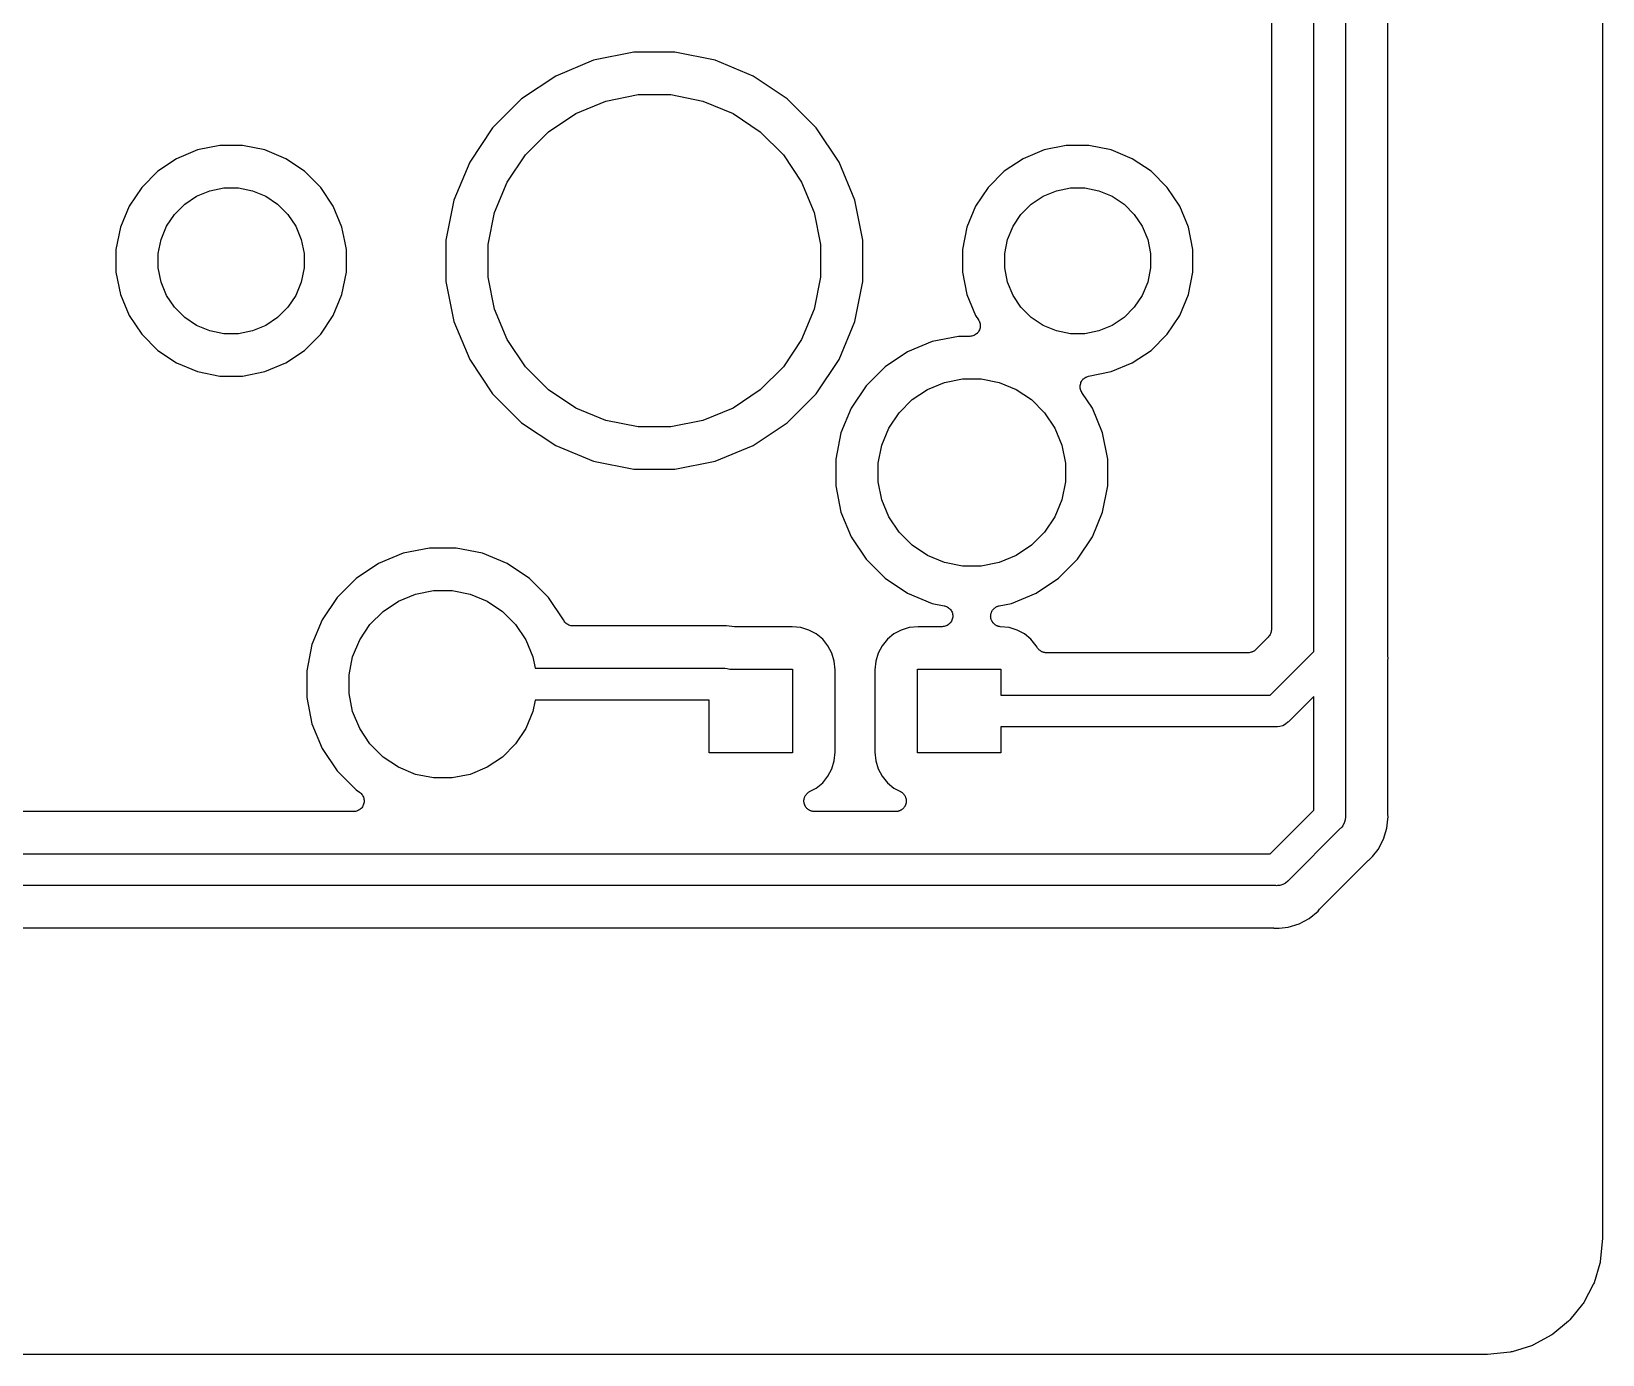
# Model space of a CAD drawing. Extents: x 1.17 to 5.78, y -4.25 to -1.3.
# Drawn here: x 5.037 to 5.779, y -4.254 to -3.629 of the extents above; entities that cross this region are included whole.
import ezdxf

# ---------------------------------------------------------------- set-up
doc = ezdxf.new("R2010")
doc.units = 0
doc.header["$MEASUREMENT"] = 0
doc.layers.add('BLACK', color=7, linetype='CONTINUOUS')

msp = doc.modelspace()

# ---------------------------------------------------------------- linework, layer by layer
at = {"layer": 'BLACK', "linetype": 'CONTINUOUS'}
for p, q in [((5.77902, -1.35086), (5.77902, -4.19873)), ((5.6425, -3.67537), (5.6425, -2.7541)), ((5.6575, -2.7541), (5.6575, -3.92463)), ((5.6775, -3.9234), (5.6775, -2.76943)), ((5.6225, -3.27846), (5.6225, -3.6766)), ((5.30221, -3.64261), (5.28429, -3.65004)), ((5.32124, -3.63883), (5.30221, -3.64261)), ((5.34064, -3.63883), (5.32124, -3.63883)), ((5.35967, -3.64261), (5.34064, -3.63883)), ((5.3776, -3.65004), (5.35967, -3.64261)), ((5.28429, -3.65004), (5.26815, -3.66082)), ((5.39373, -3.66082), (5.3776, -3.65004)), ((5.30805, -3.66184), (5.32321, -3.65883)), ((5.32321, -3.65883), (5.33867, -3.65883)), ((5.33867, -3.65883), (5.35384, -3.66184)), ((5.26815, -3.66082), (5.25443, -3.67454)), ((5.2809, -3.67635), (5.29376, -3.66776)), ((5.29376, -3.66776), (5.30805, -3.66184)), ((5.35384, -3.66184), (5.36813, -3.66776)), ((5.36813, -3.66776), (5.38098, -3.67635)), ((5.40745, -3.67454), (5.39373, -3.66082)), ((5.25443, -3.67454), (5.24365, -3.69067)), ((5.41823, -3.69067), (5.40745, -3.67454)), ((5.26997, -3.68729), (5.2809, -3.67635)), ((5.38098, -3.67635), (5.39192, -3.68729)), ((5.6225, -3.6766), (5.6225, -3.6766)), ((5.6225, -3.6766), (5.6225, -3.91154)), ((5.6425, -3.92189), (5.6425, -3.67537)), ((5.6425, -3.67537), (5.6425, -3.67537)), ((5.10515, -3.68908), (5.09623, -3.69503)), ((5.11506, -3.68497), (5.10515, -3.68908)), ((5.12558, -3.68288), (5.11506, -3.68497)), ((5.13631, -3.68288), (5.12558, -3.68288)), ((5.14682, -3.68497), (5.13631, -3.68288)), ((5.15673, -3.68908), (5.14682, -3.68497)), ((5.16565, -3.69503), (5.15673, -3.68908)), ((5.26138, -3.70014), (5.26997, -3.68729)), ((5.39192, -3.68729), (5.40051, -3.70014)), ((5.50515, -3.68908), (5.49623, -3.69503)), ((5.51506, -3.68497), (5.50515, -3.68908)), ((5.52558, -3.68288), (5.51506, -3.68497)), ((5.53631, -3.68288), (5.52558, -3.68288)), ((5.54682, -3.68497), (5.53631, -3.68288)), ((5.55673, -3.68908), (5.54682, -3.68497)), ((5.56565, -3.69503), (5.55673, -3.68908)), ((5.09623, -3.69503), (5.08865, -3.70262)), ((5.17324, -3.70262), (5.16565, -3.69503)), ((5.24365, -3.69067), (5.23623, -3.7086)), ((5.42566, -3.7086), (5.41823, -3.69067)), ((5.49623, -3.69503), (5.48865, -3.70262)), ((5.57324, -3.70262), (5.56565, -3.69503)), ((5.08865, -3.70262), (5.08269, -3.71154)), ((5.11463, -3.7068), (5.12089, -3.7042)), ((5.12089, -3.7042), (5.12755, -3.70288)), ((5.12755, -3.70288), (5.13434, -3.70288)), ((5.13434, -3.70288), (5.14099, -3.7042)), ((5.14099, -3.7042), (5.14726, -3.7068)), ((5.17919, -3.71154), (5.17324, -3.70262)), ((5.25546, -3.71443), (5.26138, -3.70014)), ((5.40051, -3.70014), (5.40643, -3.71443)), ((5.48865, -3.70262), (5.48269, -3.71154)), ((5.51463, -3.7068), (5.52089, -3.7042)), ((5.52089, -3.7042), (5.52755, -3.70288)), ((5.52755, -3.70288), (5.53434, -3.70288)), ((5.53434, -3.70288), (5.54099, -3.7042)), ((5.54099, -3.7042), (5.54726, -3.7068)), ((5.57919, -3.71154), (5.57324, -3.70262)), ((5.08269, -3.71154), (5.07859, -3.72145)), ((5.10418, -3.71537), (5.10898, -3.71057)), ((5.10898, -3.71057), (5.11463, -3.7068)), ((5.14726, -3.7068), (5.1529, -3.71057)), ((5.1529, -3.71057), (5.1577, -3.71537)), ((5.1833, -3.72145), (5.17919, -3.71154)), ((5.23623, -3.7086), (5.23244, -3.72763)), ((5.42944, -3.72763), (5.42566, -3.7086)), ((5.48269, -3.71154), (5.47859, -3.72145)), ((5.50418, -3.71537), (5.50898, -3.71057)), ((5.50898, -3.71057), (5.51463, -3.7068)), ((5.54726, -3.7068), (5.5529, -3.71057)), ((5.5529, -3.71057), (5.5577, -3.71537)), ((5.5833, -3.72145), (5.57919, -3.71154)), ((5.10041, -3.72101), (5.10418, -3.71537)), ((5.1577, -3.71537), (5.16147, -3.72101)), ((5.25244, -3.7296), (5.25546, -3.71443)), ((5.40643, -3.71443), (5.40944, -3.7296)), ((5.50041, -3.72101), (5.50418, -3.71537)), ((5.5577, -3.71537), (5.56147, -3.72101)), ((5.07859, -3.72145), (5.07649, -3.73196)), ((5.09782, -3.72728), (5.10041, -3.72101)), ((5.16147, -3.72101), (5.16407, -3.72728)), ((5.18462, -3.72811), (5.1833, -3.72145)), ((5.47859, -3.72145), (5.47649, -3.73196)), ((5.49782, -3.72728), (5.50041, -3.72101)), ((5.56147, -3.72101), (5.56407, -3.72728)), ((5.58539, -3.73196), (5.5833, -3.72145)), ((5.07649, -3.73196), (5.07649, -3.74269)), ((5.09649, -3.73393), (5.09782, -3.72728)), ((5.09649, -3.74072), (5.09649, -3.73393)), ((5.16407, -3.72728), (5.16539, -3.73393)), ((5.16539, -3.73393), (5.16539, -3.74072)), ((5.18539, -3.73196), (5.18462, -3.72811)), ((5.18539, -3.74269), (5.18539, -3.73196)), ((5.23244, -3.72763), (5.23244, -3.74703)), ((5.25244, -3.74506), (5.25244, -3.7296)), ((5.40944, -3.7296), (5.40944, -3.74506)), ((5.42944, -3.74703), (5.42944, -3.72763)), ((5.47649, -3.73196), (5.47649, -3.74269)), ((5.49649, -3.73393), (5.49782, -3.72728)), ((5.49649, -3.74072), (5.49649, -3.73393)), ((5.56407, -3.72728), (5.56539, -3.73393)), ((5.56539, -3.73393), (5.56539, -3.74072)), ((5.58539, -3.74269), (5.58539, -3.73196)), ((5.09782, -3.74738), (5.09649, -3.74072)), ((5.16539, -3.74072), (5.16407, -3.74738)), ((5.49782, -3.74738), (5.49649, -3.74072)), ((5.56539, -3.74072), (5.56407, -3.74738)), ((5.07649, -3.74269), (5.07859, -3.75321)), ((5.10041, -3.75364), (5.09782, -3.74738)), ((5.16407, -3.74738), (5.16147, -3.75364)), ((5.1833, -3.75321), (5.18539, -3.74269)), ((5.23244, -3.74703), (5.23623, -3.76606)), ((5.25546, -3.76022), (5.25244, -3.74506)), ((5.40944, -3.74506), (5.40643, -3.76022)), ((5.42566, -3.76606), (5.42944, -3.74703)), ((5.47649, -3.74269), (5.47859, -3.75321)), ((5.50041, -3.75364), (5.49782, -3.74738)), ((5.56407, -3.74738), (5.56147, -3.75364)), ((5.5833, -3.75321), (5.58539, -3.74269)), ((5.07859, -3.75321), (5.08269, -3.76312)), ((5.10418, -3.75929), (5.10041, -3.75364)), ((5.16147, -3.75364), (5.1577, -3.75929)), ((5.17919, -3.76312), (5.1833, -3.75321)), ((5.47859, -3.75321), (5.48269, -3.76312)), ((5.50418, -3.75929), (5.50041, -3.75364)), ((5.56147, -3.75364), (5.5577, -3.75929)), ((5.57919, -3.76312), (5.5833, -3.75321)), ((5.08269, -3.76312), (5.08865, -3.77204)), ((5.10898, -3.76409), (5.10418, -3.75929)), ((5.11463, -3.76786), (5.10898, -3.76409)), ((5.1529, -3.76409), (5.14726, -3.76786)), ((5.1577, -3.75929), (5.1529, -3.76409)), ((5.17324, -3.77204), (5.17919, -3.76312)), ((5.26138, -3.77451), (5.25546, -3.76022)), ((5.40643, -3.76022), (5.40051, -3.77451)), ((5.48269, -3.76312), (5.48412, -3.76526)), ((5.50898, -3.76409), (5.50418, -3.75929)), ((5.51463, -3.76786), (5.50898, -3.76409)), ((5.5529, -3.76409), (5.54726, -3.76786)), ((5.5577, -3.75929), (5.5529, -3.76409)), ((5.57324, -3.77204), (5.57919, -3.76312)), ((5.12089, -3.77045), (5.11463, -3.76786)), ((5.12755, -3.77178), (5.12089, -3.77045)), ((5.14099, -3.77045), (5.13434, -3.77178)), ((5.14726, -3.76786), (5.14099, -3.77045)), ((5.23623, -3.76606), (5.24365, -3.78398)), ((5.41823, -3.78398), (5.42566, -3.76606)), ((5.48347, -3.7716), (5.48311, -3.77189)), ((5.48348, -3.77159), (5.48347, -3.7716)), ((5.48349, -3.77158), (5.48348, -3.77159)), ((5.4838, -3.77121), (5.48349, -3.77158)), ((5.4841, -3.77085), (5.4838, -3.77121)), ((5.48411, -3.77083), (5.4841, -3.77084)), ((5.4841, -3.77084), (5.4841, -3.77085)), ((5.48434, -3.77041), (5.48411, -3.77083)), ((5.48412, -3.76526), (5.48415, -3.7653)), ((5.48415, -3.7653), (5.48415, -3.7653)), ((5.48415, -3.7653), (5.48415, -3.7653)), ((5.48415, -3.7653), (5.48416, -3.76532)), ((5.48416, -3.76532), (5.48438, -3.76574)), ((5.48456, -3.76999), (5.48434, -3.77041)), ((5.48438, -3.76574), (5.4846, -3.76616)), ((5.48457, -3.76998), (5.48456, -3.76999)), ((5.48471, -3.76952), (5.48457, -3.76997)), ((5.48457, -3.76997), (5.48457, -3.76998)), ((5.4846, -3.76616), (5.4846, -3.76617)), ((5.4846, -3.76617), (5.48461, -3.76618)), ((5.48461, -3.76618), (5.48474, -3.76664)), ((5.48486, -3.76906), (5.48471, -3.76952)), ((5.48474, -3.76664), (5.48487, -3.7671)), ((5.48491, -3.76856), (5.48486, -3.76904)), ((5.48486, -3.76904), (5.48486, -3.76905)), ((5.48486, -3.76905), (5.48486, -3.76906)), ((5.48487, -3.7671), (5.48488, -3.76711)), ((5.48488, -3.76711), (5.48488, -3.76712)), ((5.48488, -3.76712), (5.48492, -3.76759)), ((5.48496, -3.76809), (5.48491, -3.76856)), ((5.48492, -3.76759), (5.48496, -3.76807)), ((5.48496, -3.76807), (5.48496, -3.76808)), ((5.48496, -3.76808), (5.48496, -3.76809)), ((5.52089, -3.77045), (5.51463, -3.76786)), ((5.52755, -3.77178), (5.52089, -3.77045)), ((5.54099, -3.77045), (5.53434, -3.77178)), ((5.54726, -3.76786), (5.54099, -3.77045)), ((5.08865, -3.77204), (5.09623, -3.77962)), ((5.13434, -3.77178), (5.12755, -3.77178)), ((5.16565, -3.77962), (5.17324, -3.77204)), ((5.26997, -3.78737), (5.26138, -3.77451)), ((5.40051, -3.77451), (5.39192, -3.78737)), ((5.46219, -3.77551), (5.45049, -3.78035)), ((5.47461, -3.77304), (5.46219, -3.77551)), ((5.47996, -3.77304), (5.47461, -3.77304)), ((5.48044, -3.77299), (5.47996, -3.77304)), ((5.48091, -3.77294), (5.48044, -3.77299)), ((5.48092, -3.77294), (5.48091, -3.77294)), ((5.48093, -3.77294), (5.48092, -3.77294)), ((5.48139, -3.7728), (5.48093, -3.77294)), ((5.48185, -3.77267), (5.48139, -3.7728)), ((5.48186, -3.77266), (5.48185, -3.77267)), ((5.48187, -3.77266), (5.48186, -3.77266)), ((5.48229, -3.77243), (5.48187, -3.77266)), ((5.48271, -3.77221), (5.48229, -3.77243)), ((5.48272, -3.77221), (5.48271, -3.77221)), ((5.48273, -3.7722), (5.48272, -3.77221)), ((5.48311, -3.77189), (5.48273, -3.7722)), ((5.53434, -3.77178), (5.52755, -3.77178)), ((5.56565, -3.77962), (5.57324, -3.77204)), ((5.09623, -3.77962), (5.10515, -3.78558)), ((5.10515, -3.78558), (5.11506, -3.78968)), ((5.14682, -3.78968), (5.15673, -3.78558)), ((5.15673, -3.78558), (5.16565, -3.77962)), ((5.24365, -3.78398), (5.25443, -3.80012)), ((5.40745, -3.80012), (5.41823, -3.78398)), ((5.45049, -3.78035), (5.43996, -3.78739)), ((5.54682, -3.78968), (5.55673, -3.78558)), ((5.55673, -3.78558), (5.56565, -3.77962)), ((5.11506, -3.78968), (5.12558, -3.79178)), ((5.12558, -3.79178), (5.13631, -3.79178)), ((5.13631, -3.79178), (5.14682, -3.78968)), ((5.2809, -3.7983), (5.26997, -3.78737)), ((5.39192, -3.78737), (5.38098, -3.7983)), ((5.43996, -3.78739), (5.431, -3.79634)), ((5.46802, -3.79474), (5.47658, -3.79304)), ((5.47658, -3.79304), (5.48531, -3.79304)), ((5.48531, -3.79304), (5.49386, -3.79474)), ((5.53277, -3.79433), (5.53299, -3.79392)), ((5.53299, -3.79392), (5.533, -3.79391)), ((5.533, -3.79391), (5.53301, -3.79389)), ((5.53301, -3.79389), (5.53331, -3.79353)), ((5.53331, -3.79353), (5.53361, -3.79316)), ((5.53361, -3.79316), (5.53362, -3.79316)), ((5.53362, -3.79316), (5.53363, -3.79315)), ((5.53363, -3.79315), (5.534, -3.79285)), ((5.534, -3.79285), (5.53437, -3.79255)), ((5.53437, -3.79255), (5.53438, -3.79254)), ((5.53438, -3.79254), (5.53439, -3.79253)), ((5.53439, -3.79253), (5.53481, -3.79231)), ((5.53481, -3.79231), (5.53523, -3.79209)), ((5.53523, -3.79209), (5.53524, -3.79208)), ((5.53524, -3.79208), (5.53525, -3.79208)), ((5.53525, -3.79208), (5.53571, -3.79194)), ((5.53571, -3.79194), (5.53616, -3.7918)), ((5.53616, -3.7918), (5.54682, -3.78968)), ((5.25443, -3.80012), (5.26815, -3.81384)), ((5.29376, -3.80689), (5.2809, -3.7983)), ((5.38098, -3.7983), (5.36813, -3.80689)), ((5.39373, -3.81384), (5.40745, -3.80012)), ((5.431, -3.79634), (5.42397, -3.80687)), ((5.45271, -3.80292), (5.45996, -3.79808)), ((5.45996, -3.79808), (5.46802, -3.79474)), ((5.49386, -3.79474), (5.50192, -3.79808)), ((5.50192, -3.79808), (5.50918, -3.80292)), ((5.53214, -3.79665), (5.53219, -3.79618)), ((5.53214, -3.79666), (5.53214, -3.79665)), ((5.53214, -3.79668), (5.53214, -3.79666)), ((5.53218, -3.79715), (5.53214, -3.79668)), ((5.53222, -3.79762), (5.53218, -3.79715)), ((5.53219, -3.79618), (5.53224, -3.79571)), ((5.53223, -3.79764), (5.53222, -3.79762)), ((5.53223, -3.79765), (5.53223, -3.79764)), ((5.53236, -3.7981), (5.53223, -3.79765)), ((5.53224, -3.79568), (5.53239, -3.79523)), ((5.53224, -3.79569), (5.53224, -3.79568)), ((5.53224, -3.79571), (5.53224, -3.79569)), ((5.53249, -3.79856), (5.53236, -3.7981)), ((5.53239, -3.79523), (5.53253, -3.79477)), ((5.5325, -3.79857), (5.53249, -3.79856)), ((5.5325, -3.79859), (5.5325, -3.79857)), ((5.53272, -3.799), (5.5325, -3.79859)), ((5.53253, -3.79476), (5.53254, -3.79475)), ((5.53253, -3.79477), (5.53253, -3.79476)), ((5.53254, -3.79475), (5.53277, -3.79433)), ((5.53294, -3.79943), (5.53272, -3.799)), ((5.53296, -3.79945), (5.53294, -3.79943)), ((5.53298, -3.79949), (5.53296, -3.79945)), ((5.53296, -3.79945), (5.53296, -3.79945)), ((5.53296, -3.79945), (5.53296, -3.79945)), ((5.53792, -3.80687), (5.53298, -3.79949)), ((5.30805, -3.81281), (5.29376, -3.80689)), ((5.36813, -3.80689), (5.35384, -3.81281)), ((5.42397, -3.80687), (5.41912, -3.81857)), ((5.44654, -3.80909), (5.45271, -3.80292)), ((5.50918, -3.80292), (5.51535, -3.80909)), ((5.54276, -3.81857), (5.53792, -3.80687)), ((5.26815, -3.81384), (5.28429, -3.82462)), ((5.32321, -3.81583), (5.30805, -3.81281)), ((5.33867, -3.81583), (5.32321, -3.81583)), ((5.35384, -3.81281), (5.33867, -3.81583)), ((5.3776, -3.82462), (5.39373, -3.81384)), ((5.44169, -3.81635), (5.44654, -3.80909)), ((5.51535, -3.80909), (5.52019, -3.81635)), ((5.41912, -3.81857), (5.41665, -3.831)), ((5.43835, -3.82441), (5.44169, -3.81635)), ((5.52019, -3.81635), (5.52353, -3.82441)), ((5.54523, -3.831), (5.54276, -3.81857)), ((5.28429, -3.82462), (5.30221, -3.83204)), ((5.35967, -3.83204), (5.3776, -3.82462)), ((5.41665, -3.831), (5.41665, -3.84366)), ((5.43665, -3.83296), (5.43835, -3.82441)), ((5.52353, -3.82441), (5.52523, -3.83296)), ((5.54523, -3.84366), (5.54523, -3.831)), ((5.30221, -3.83204), (5.32124, -3.83583)), ((5.32124, -3.83583), (5.34064, -3.83583)), ((5.34064, -3.83583), (5.35967, -3.83204)), ((5.43665, -3.84169), (5.43665, -3.83296)), ((5.52523, -3.83296), (5.52523, -3.84169)), ((5.41665, -3.84366), (5.41912, -3.85608)), ((5.43835, -3.85025), (5.43665, -3.84169)), ((5.52523, -3.84169), (5.52353, -3.85025)), ((5.54276, -3.85608), (5.54523, -3.84366)), ((5.44169, -3.85831), (5.43835, -3.85025)), ((5.52353, -3.85025), (5.52019, -3.85831)), ((5.41912, -3.85608), (5.42397, -3.86778)), ((5.44654, -3.86556), (5.44169, -3.85831)), ((5.52019, -3.85831), (5.51535, -3.86556)), ((5.53792, -3.86778), (5.54276, -3.85608)), ((5.42397, -3.86778), (5.431, -3.87831)), ((5.45271, -3.87173), (5.44654, -3.86556)), ((5.51535, -3.86556), (5.50918, -3.87173)), ((5.53088, -3.87831), (5.53792, -3.86778)), ((5.21219, -3.87551), (5.20049, -3.88035)), ((5.22461, -3.87304), (5.21219, -3.87551)), ((5.23727, -3.87304), (5.22461, -3.87304)), ((5.2497, -3.87551), (5.23727, -3.87304)), ((5.2614, -3.88035), (5.2497, -3.87551)), ((5.45996, -3.87658), (5.45271, -3.87173)), ((5.50918, -3.87173), (5.50192, -3.87658)), ((5.20049, -3.88035), (5.18996, -3.88739)), ((5.27193, -3.88739), (5.2614, -3.88035)), ((5.431, -3.87831), (5.43996, -3.88727)), ((5.46802, -3.87992), (5.45996, -3.87658)), ((5.47658, -3.88162), (5.46802, -3.87992)), ((5.48531, -3.88162), (5.47658, -3.88162)), ((5.49386, -3.87992), (5.48531, -3.88162)), ((5.50192, -3.87658), (5.49386, -3.87992)), ((5.52193, -3.88727), (5.53088, -3.87831)), ((5.18996, -3.88739), (5.181, -3.89634)), ((5.28088, -3.89634), (5.27193, -3.88739)), ((5.43996, -3.88727), (5.45049, -3.8943)), ((5.5114, -3.8943), (5.52193, -3.88727)), ((5.181, -3.89634), (5.17397, -3.90687)), ((5.20996, -3.89808), (5.21802, -3.89474)), ((5.21802, -3.89474), (5.22658, -3.89304)), ((5.22658, -3.89304), (5.23531, -3.89304)), ((5.23531, -3.89304), (5.24386, -3.89474)), ((5.24386, -3.89474), (5.25192, -3.89808)), ((5.288, -3.90699), (5.28088, -3.89634)), ((5.45049, -3.8943), (5.46219, -3.89915)), ((5.4997, -3.89915), (5.5114, -3.8943)), ((5.19654, -3.90909), (5.20271, -3.90292)), ((5.20271, -3.90292), (5.20996, -3.89808)), ((5.25192, -3.89808), (5.25918, -3.90292)), ((5.25918, -3.90292), (5.26535, -3.90909)), ((5.46219, -3.89915), (5.46793, -3.90029)), ((5.46793, -3.90029), (5.468, -3.9003)), ((5.468, -3.9003), (5.468, -3.9003)), ((5.468, -3.9003), (5.468, -3.9003)), ((5.468, -3.9003), (5.468, -3.9003)), ((5.468, -3.9003), (5.46848, -3.90046)), ((5.46848, -3.90046), (5.46893, -3.9006)), ((5.46893, -3.9006), (5.46893, -3.9006)), ((5.46893, -3.9006), (5.46893, -3.9006)), ((5.46893, -3.9006), (5.46936, -3.90084)), ((5.46936, -3.90084), (5.46978, -3.90107)), ((5.46978, -3.90107), (5.46978, -3.90107)), ((5.46978, -3.90107), (5.46978, -3.90107)), ((5.46978, -3.90107), (5.47015, -3.90138)), ((5.47015, -3.90138), (5.47053, -3.9017)), ((5.47053, -3.9017), (5.47053, -3.9017)), ((5.47053, -3.9017), (5.47053, -3.9017)), ((5.47053, -3.9017), (5.47083, -3.90207)), ((5.47083, -3.90207), (5.47114, -3.90246)), ((5.47114, -3.90246), (5.47114, -3.90246)), ((5.47114, -3.90246), (5.47114, -3.90246)), ((5.47114, -3.90246), (5.47137, -3.90289)), ((5.47137, -3.90289), (5.47159, -3.90332)), ((5.47159, -3.90332), (5.47159, -3.90332)), ((5.47159, -3.90332), (5.47159, -3.90332)), ((5.47159, -3.90332), (5.47174, -3.90381)), ((5.47174, -3.90381), (5.47187, -3.90426)), ((5.47187, -3.90426), (5.47187, -3.90426)), ((5.47187, -3.90426), (5.47187, -3.90426)), ((5.47187, -3.90426), (5.47191, -3.90475)), ((5.47191, -3.90475), (5.47196, -3.90523)), ((5.47196, -3.90523), (5.47191, -3.90571)), ((5.47196, -3.90523), (5.47196, -3.90523)), ((5.47196, -3.90523), (5.47196, -3.90523)), ((5.48985, -3.90518), (5.48987, -3.90493)), ((5.48987, -3.90542), (5.48985, -3.90518)), ((5.48987, -3.90493), (5.48988, -3.90469)), ((5.48988, -3.90469), (5.48992, -3.90445)), ((5.48992, -3.90445), (5.48995, -3.90421)), ((5.48995, -3.90421), (5.49002, -3.90397)), ((5.49002, -3.90397), (5.49007, -3.90373)), ((5.49007, -3.90373), (5.49017, -3.90351)), ((5.49017, -3.90351), (5.49024, -3.90328)), ((5.49024, -3.90328), (5.49036, -3.90306)), ((5.49036, -3.90306), (5.49045, -3.90283)), ((5.49045, -3.90283), (5.49059, -3.90263)), ((5.49059, -3.90263), (5.4907, -3.90242)), ((5.4907, -3.90242), (5.49086, -3.90223)), ((5.49086, -3.90223), (5.491, -3.90202)), ((5.491, -3.90202), (5.49117, -3.90185)), ((5.49117, -3.90185), (5.49132, -3.90167)), ((5.49132, -3.90167), (5.49151, -3.90151)), ((5.49151, -3.90151), (5.49169, -3.90133)), ((5.49169, -3.90133), (5.49189, -3.9012)), ((5.49189, -3.9012), (5.49208, -3.90105)), ((5.49208, -3.90105), (5.4923, -3.90093)), ((5.4923, -3.90093), (5.4925, -3.90079)), ((5.4925, -3.90079), (5.49273, -3.9007)), ((5.49273, -3.9007), (5.49294, -3.90059)), ((5.49294, -3.90059), (5.49318, -3.90052)), ((5.49318, -3.90052), (5.49341, -3.90042)), ((5.49341, -3.90042), (5.49364, -3.90038)), ((5.49364, -3.90038), (5.49387, -3.90031)), ((5.49387, -3.90031), (5.4997, -3.89915)), ((5.17397, -3.90687), (5.16912, -3.91857)), ((5.19169, -3.91635), (5.19654, -3.90909)), ((5.26535, -3.90909), (5.27019, -3.91635)), ((5.28808, -3.90715), (5.288, -3.90699)), ((5.2883, -3.90757), (5.28808, -3.90715)), ((5.28831, -3.90758), (5.2883, -3.90757)), ((5.28832, -3.9076), (5.28831, -3.90758)), ((5.28862, -3.90796), (5.28832, -3.9076)), ((5.28891, -3.90833), (5.28862, -3.90796)), ((5.28893, -3.90834), (5.28891, -3.90833)), ((5.28894, -3.90836), (5.28893, -3.90834)), ((5.2893, -3.90865), (5.28894, -3.90836)), ((5.28966, -3.90895), (5.2893, -3.90865)), ((5.28968, -3.90896), (5.28966, -3.90895)), ((5.28969, -3.90898), (5.28968, -3.90896)), ((5.2901, -3.9092), (5.28969, -3.90898)), ((5.29051, -3.90942), (5.2901, -3.9092)), ((5.29053, -3.90943), (5.29051, -3.90942)), ((5.29055, -3.90944), (5.29053, -3.90943)), ((5.29099, -3.90958), (5.29055, -3.90944)), ((5.29144, -3.90972), (5.29099, -3.90958)), ((5.29146, -3.90972), (5.29144, -3.90972)), ((5.29148, -3.90973), (5.29146, -3.90972)), ((5.29194, -3.90977), (5.29148, -3.90973)), ((5.29241, -3.90983), (5.29194, -3.90977)), ((5.29245, -3.90983), (5.29241, -3.90983)), ((5.29246, -3.90983), (5.29245, -3.90983)), ((5.29245, -3.90983), (5.29245, -3.90983)), ((5.29248, -3.90983), (5.29246, -3.90983)), ((5.36231, -3.90983), (5.29248, -3.90983)), ((5.36252, -3.90981), (5.36231, -3.90983)), ((5.36273, -3.90981), (5.36252, -3.90981)), ((5.3628, -3.9098), (5.36273, -3.90981)), ((5.3639, -3.90969), (5.3628, -3.9098)), ((5.36501, -3.9098), (5.3639, -3.90969)), ((5.36873, -3.91017), (5.36501, -3.9098)), ((5.36501, -3.9098), (5.36501, -3.9098)), ((5.36894, -3.91017), (5.36873, -3.91017)), ((5.36915, -3.91019), (5.36894, -3.91017)), ((5.36922, -3.91019), (5.36915, -3.91019)), ((5.39601, -3.91019), (5.36922, -3.91019)), ((5.40018, -3.9106), (5.39601, -3.91019)), ((5.40395, -3.91175), (5.40018, -3.9106)), ((5.40743, -3.91361), (5.40395, -3.91175)), ((5.44762, -3.91175), (5.44415, -3.91361)), ((5.45139, -3.9106), (5.44762, -3.91175)), ((5.45556, -3.91019), (5.45139, -3.9106)), ((5.46696, -3.91019), (5.45556, -3.91019)), ((5.46743, -3.91015), (5.46696, -3.91019)), ((5.46792, -3.9101), (5.46743, -3.91015)), ((5.46793, -3.9101), (5.46792, -3.9101)), ((5.46836, -3.90997), (5.46793, -3.9101)), ((5.46793, -3.9101), (5.46793, -3.9101)), ((5.46886, -3.90982), (5.46836, -3.90997)), ((5.46927, -3.9096), (5.46886, -3.90982)), ((5.46886, -3.90982), (5.46886, -3.90982)), ((5.46886, -3.90982), (5.46886, -3.90982)), ((5.46972, -3.90936), (5.46927, -3.9096)), ((5.4701, -3.90905), (5.46972, -3.90936)), ((5.46972, -3.90936), (5.46972, -3.90936)), ((5.46972, -3.90936), (5.46972, -3.90936)), ((5.47048, -3.90874), (5.4701, -3.90905)), ((5.47078, -3.90838), (5.47048, -3.90874)), ((5.47048, -3.90874), (5.47048, -3.90874)), ((5.47048, -3.90874), (5.47048, -3.90874)), ((5.4711, -3.90799), (5.47078, -3.90838)), ((5.47132, -3.90758), (5.4711, -3.90799)), ((5.4711, -3.90799), (5.4711, -3.90799)), ((5.4711, -3.90799), (5.4711, -3.90799)), ((5.47156, -3.90714), (5.47132, -3.90758)), ((5.47157, -3.90713), (5.47156, -3.90713)), ((5.47156, -3.90713), (5.47156, -3.90714)), ((5.47171, -3.90667), (5.47157, -3.90713)), ((5.47185, -3.9062), (5.47171, -3.90667)), ((5.47191, -3.90571), (5.47185, -3.9062)), ((5.47185, -3.9062), (5.47185, -3.9062)), ((5.47185, -3.9062), (5.47185, -3.9062)), ((5.48987, -3.90566), (5.48987, -3.90542)), ((5.48992, -3.9059), (5.48987, -3.90566)), ((5.48994, -3.90615), (5.48992, -3.9059)), ((5.49001, -3.90638), (5.48994, -3.90615)), ((5.49005, -3.90662), (5.49001, -3.90638)), ((5.49014, -3.90685), (5.49005, -3.90662)), ((5.49021, -3.90709), (5.49014, -3.90685)), ((5.49033, -3.9073), (5.49021, -3.90709)), ((5.49042, -3.90752), (5.49033, -3.9073)), ((5.49055, -3.90773), (5.49042, -3.90752)), ((5.49067, -3.90795), (5.49055, -3.90773)), ((5.49082, -3.90814), (5.49067, -3.90795)), ((5.49095, -3.90834), (5.49082, -3.90814)), ((5.49112, -3.90852), (5.49095, -3.90834)), ((5.49128, -3.90871), (5.49112, -3.90852)), ((5.49146, -3.90887), (5.49128, -3.90871)), ((5.49163, -3.90904), (5.49146, -3.90887)), ((5.49184, -3.90918), (5.49163, -3.90904)), ((5.49203, -3.90934), (5.49184, -3.90918)), ((5.49224, -3.90945), (5.49203, -3.90934)), ((5.49244, -3.90959), (5.49224, -3.90945)), ((5.49267, -3.90969), (5.49244, -3.90959)), ((5.49288, -3.90981), (5.49267, -3.90969)), ((5.49311, -3.90988), (5.49288, -3.90981)), ((5.49333, -3.90998), (5.49311, -3.90988)), ((5.49358, -3.91003), (5.49333, -3.90998)), ((5.49381, -3.9101), (5.49358, -3.91003)), ((5.49405, -3.91013), (5.49381, -3.9101)), ((5.49429, -3.91018), (5.49405, -3.91013)), ((5.49436, -3.91019), (5.49429, -3.91018)), ((5.49861, -3.9106), (5.49436, -3.91019)), ((5.50238, -3.91175), (5.49861, -3.9106)), ((5.50585, -3.91361), (5.50238, -3.91175)), ((5.62239, -3.91258), (5.62225, -3.91302)), ((5.6224, -3.91253), (5.62239, -3.91255)), ((5.62239, -3.91255), (5.62239, -3.91258)), ((5.62245, -3.91207), (5.6224, -3.91253)), ((5.6225, -3.91161), (5.62245, -3.91207)), ((5.6225, -3.91154), (5.6225, -3.91155)), ((5.6225, -3.91155), (5.6225, -3.91156)), ((5.6225, -3.91156), (5.6225, -3.91156)), ((5.6225, -3.91156), (5.6225, -3.91161)), ((5.16912, -3.91857), (5.16665, -3.931)), ((5.18835, -3.92441), (5.19169, -3.91635)), ((5.27019, -3.91635), (5.27353, -3.92441)), ((5.41047, -3.9161), (5.40743, -3.91361)), ((5.41297, -3.91915), (5.41047, -3.9161)), ((5.41483, -3.92262), (5.41297, -3.91915)), ((5.43861, -3.91915), (5.43675, -3.92262)), ((5.4411, -3.9161), (5.43861, -3.91915)), ((5.44415, -3.91361), (5.4411, -3.9161)), ((5.5089, -3.9161), (5.50585, -3.91361)), ((5.51139, -3.91915), (5.5089, -3.9161)), ((5.51177, -3.91986), (5.51139, -3.91915)), ((5.5119, -3.92004), (5.51177, -3.91986)), ((5.512, -3.92024), (5.5119, -3.92004)), ((5.62104, -3.91507), (5.61507, -3.92104)), ((5.62133, -3.91472), (5.62104, -3.91507)), ((5.62163, -3.91436), (5.62133, -3.91472)), ((5.62164, -3.91434), (5.62163, -3.91436)), ((5.62165, -3.91432), (5.62164, -3.91434)), ((5.62187, -3.91391), (5.62165, -3.91432)), ((5.6221, -3.91351), (5.62187, -3.91391)), ((5.62212, -3.91346), (5.6221, -3.91348)), ((5.6221, -3.91348), (5.6221, -3.91351)), ((5.62225, -3.91302), (5.62212, -3.91346)), ((5.18665, -3.93296), (5.18835, -3.92441)), ((5.27353, -3.92441), (5.27461, -3.92983)), ((5.41597, -3.92639), (5.41483, -3.92262)), ((5.41638, -3.93056), (5.41597, -3.92639)), ((5.4356, -3.92639), (5.43519, -3.93056)), ((5.43675, -3.92262), (5.4356, -3.92639)), ((5.51217, -3.92045), (5.512, -3.92024)), ((5.51231, -3.92067), (5.51217, -3.92045)), ((5.51247, -3.92083), (5.51231, -3.92067)), ((5.51261, -3.921), (5.51247, -3.92083)), ((5.51282, -3.92117), (5.51261, -3.921)), ((5.513, -3.92136), (5.51282, -3.92117)), ((5.51319, -3.92148), (5.513, -3.92136)), ((5.51336, -3.92163), (5.51319, -3.92148)), ((5.51359, -3.92175), (5.51336, -3.92163)), ((5.51381, -3.9219), (5.51359, -3.92175)), ((5.51402, -3.92199), (5.51381, -3.9219)), ((5.51421, -3.9221), (5.51402, -3.92199)), ((5.51447, -3.92218), (5.51421, -3.9221)), ((5.51471, -3.92228), (5.51447, -3.92218)), ((5.51493, -3.92232), (5.51471, -3.92228)), ((5.51514, -3.92239), (5.51493, -3.92232)), ((5.51541, -3.92242), (5.51514, -3.92239)), ((5.51567, -3.92247), (5.51541, -3.92242)), ((5.51589, -3.92247), (5.51567, -3.92247)), ((5.51611, -3.9225), (5.51589, -3.92247)), ((5.51618, -3.9225), (5.51611, -3.9225)), ((5.61154, -3.9225), (5.51618, -3.9225)), ((5.612, -3.92245), (5.61154, -3.9225)), ((5.61246, -3.92241), (5.612, -3.92245)), ((5.61248, -3.92241), (5.61246, -3.92241)), ((5.61251, -3.9224), (5.61248, -3.92241)), ((5.61295, -3.92227), (5.61251, -3.9224)), ((5.61339, -3.92214), (5.61295, -3.92227)), ((5.61342, -3.92213), (5.61339, -3.92214)), ((5.61344, -3.92212), (5.61342, -3.92213)), ((5.61385, -3.92191), (5.61344, -3.92212)), ((5.61426, -3.92169), (5.61385, -3.92191)), ((5.61428, -3.92168), (5.61426, -3.92169)), ((5.61431, -3.92166), (5.61428, -3.92168)), ((5.61466, -3.92137), (5.61431, -3.92166)), ((5.61502, -3.92108), (5.61466, -3.92137)), ((5.61506, -3.92105), (5.61502, -3.92108)), ((5.61507, -3.92104), (5.61506, -3.92105)), ((5.61506, -3.92105), (5.61506, -3.92105)), ((5.61506, -3.92105), (5.61506, -3.92105)), ((5.62189, -3.9425), (5.6425, -3.92189)), ((5.6575, -3.92463), (5.65754, -3.925)), ((5.65754, -3.925), (5.6575, -3.92537)), ((5.6575, -3.92537), (5.6575, -3.99963)), ((5.67752, -3.92361), (5.6775, -3.9234)), ((5.6775, -3.92653), (5.67752, -3.92632)), ((5.6775, -3.9266), (5.6775, -3.92653)), ((5.6775, -3.9984), (5.6775, -3.9266)), ((5.67752, -3.92382), (5.67752, -3.92361)), ((5.67752, -3.92389), (5.67752, -3.92382)), ((5.67763, -3.925), (5.67752, -3.92389)), ((5.67752, -3.92611), (5.67763, -3.925)), ((5.67752, -3.92632), (5.67752, -3.92611)), ((5.16665, -3.931), (5.16665, -3.94366)), ((5.18665, -3.94169), (5.18665, -3.93296)), ((5.27461, -3.92983), (5.36353, -3.92983)), ((5.36353, -3.92983), (5.3639, -3.92979)), ((5.3639, -3.92979), (5.36427, -3.92983)), ((5.36427, -3.92983), (5.36427, -3.92983)), ((5.36427, -3.92983), (5.36537, -3.92994)), ((5.36537, -3.92994), (5.36662, -3.93031)), ((5.36662, -3.93031), (5.39626, -3.93031)), ((5.39626, -3.93031), (5.39626, -3.96969)), ((5.41638, -3.96944), (5.41638, -3.93056)), ((5.43519, -3.93056), (5.43519, -3.96944)), ((5.45531, -3.96969), (5.45531, -3.93031)), ((5.45531, -3.93031), (5.49469, -3.93031)), ((5.49469, -3.93031), (5.49469, -3.9425)), ((5.18835, -3.95025), (5.18665, -3.94169)), ((5.49469, -3.9425), (5.62189, -3.9425)), ((5.16665, -3.94366), (5.16912, -3.95608)), ((5.27461, -3.94483), (5.27353, -3.95025)), ((5.35689, -3.94483), (5.27461, -3.94483)), ((5.35689, -3.96969), (5.35689, -3.94483)), ((5.6425, -3.94311), (5.63056, -3.95504)), ((5.6425, -3.99689), (5.6425, -3.94311)), ((5.16912, -3.95608), (5.17397, -3.96778)), ((5.19169, -3.95831), (5.18835, -3.95025)), ((5.27353, -3.95025), (5.27019, -3.95831)), ((5.62788, -3.95696), (5.62647, -3.95739)), ((5.62919, -3.95627), (5.62788, -3.95696)), ((5.63033, -3.95533), (5.62919, -3.95627)), ((5.63056, -3.95504), (5.63033, -3.95533)), ((5.19654, -3.96556), (5.19169, -3.95831)), ((5.27019, -3.95831), (5.26535, -3.96556)), ((5.62463, -3.9575), (5.49469, -3.9575)), ((5.49469, -3.9575), (5.49469, -3.96969)), ((5.625, -3.95754), (5.62463, -3.9575)), ((5.62537, -3.9575), (5.625, -3.95754)), ((5.62647, -3.95739), (5.62537, -3.9575)), ((5.62537, -3.9575), (5.62537, -3.9575)), ((5.17397, -3.96778), (5.181, -3.97831)), ((5.20271, -3.97173), (5.19654, -3.96556)), ((5.20996, -3.97658), (5.20271, -3.97173)), ((5.25918, -3.97173), (5.25192, -3.97658)), ((5.26535, -3.96556), (5.25918, -3.97173)), ((5.39626, -3.96969), (5.35689, -3.96969)), ((5.41597, -3.97361), (5.41638, -3.96944)), ((5.43519, -3.96944), (5.4356, -3.97361)), ((5.49469, -3.96969), (5.45531, -3.96969)), ((5.181, -3.97831), (5.18996, -3.98727)), ((5.21802, -3.97992), (5.20996, -3.97658)), ((5.25192, -3.97658), (5.24386, -3.97992)), ((5.41297, -3.98085), (5.41483, -3.97738)), ((5.41483, -3.97738), (5.41597, -3.97361)), ((5.4356, -3.97361), (5.43675, -3.97738)), ((5.43675, -3.97738), (5.43861, -3.98085)), ((5.22658, -3.98162), (5.21802, -3.97992)), ((5.23531, -3.98162), (5.22658, -3.98162)), ((5.24386, -3.97992), (5.23531, -3.98162)), ((5.40425, -3.98809), (5.40743, -3.98639)), ((5.40743, -3.98639), (5.41047, -3.9839)), ((5.41047, -3.9839), (5.41297, -3.98085)), ((5.43861, -3.98085), (5.4411, -3.9839)), ((5.4411, -3.9839), (5.44415, -3.98639)), ((5.44415, -3.98639), (5.44732, -3.98809)), ((5.18996, -3.98727), (5.19157, -3.98834)), ((5.19157, -3.98834), (5.19162, -3.98837)), ((5.19162, -3.98837), (5.19162, -3.98837)), ((5.19162, -3.98837), (5.19162, -3.98837)), ((5.19162, -3.98837), (5.19163, -3.98838)), ((5.19163, -3.98838), (5.192, -3.9887)), ((5.192, -3.9887), (5.19237, -3.989)), ((5.19237, -3.989), (5.19237, -3.98901)), ((5.19237, -3.98901), (5.19237, -3.98901)), ((5.19237, -3.98901), (5.19268, -3.98939)), ((5.19268, -3.98939), (5.19298, -3.98976)), ((5.19298, -3.98976), (5.19298, -3.98977)), ((5.19298, -3.98977), (5.19298, -3.98977)), ((5.19298, -3.98977), (5.1932, -3.99019)), ((5.1934, -3.99445), (5.19317, -3.99486)), ((5.1932, -3.99019), (5.19343, -3.99063)), ((5.19355, -3.99396), (5.1934, -3.99444)), ((5.1934, -3.99444), (5.1934, -3.99444)), ((5.1934, -3.99444), (5.1934, -3.99445)), ((5.19343, -3.99063), (5.19343, -3.99063)), ((5.19343, -3.99063), (5.19343, -3.99064)), ((5.19343, -3.99064), (5.19357, -3.9911)), ((5.19369, -3.99352), (5.19355, -3.99396)), ((5.19357, -3.9911), (5.1937, -3.99156)), ((5.19374, -3.99301), (5.19369, -3.99351)), ((5.19369, -3.99351), (5.19369, -3.99351)), ((5.19369, -3.99351), (5.19369, -3.99352)), ((5.1937, -3.99156), (5.19371, -3.99157)), ((5.19371, -3.99157), (5.19371, -3.99158)), ((5.19371, -3.99158), (5.19375, -3.99206)), ((5.19379, -3.99255), (5.19374, -3.99301)), ((5.19375, -3.99206), (5.19379, -3.99253)), ((5.19379, -3.99253), (5.19379, -3.99254)), ((5.19379, -3.99254), (5.19379, -3.99255)), ((5.40161, -3.99247), (5.40164, -3.99223)), ((5.40163, -3.99271), (5.40161, -3.99247)), ((5.40163, -3.99296), (5.40163, -3.99271)), ((5.40168, -3.9932), (5.40163, -3.99296)), ((5.40164, -3.99199), (5.40169, -3.99174)), ((5.40164, -3.99223), (5.40164, -3.99199)), ((5.4017, -3.99344), (5.40168, -3.9932)), ((5.40169, -3.99174), (5.40171, -3.99149)), ((5.40177, -3.99368), (5.4017, -3.99344)), ((5.40171, -3.99149), (5.40178, -3.99127)), ((5.40182, -3.99392), (5.40177, -3.99368)), ((5.40178, -3.99127), (5.40183, -3.99103)), ((5.40191, -3.99414), (5.40182, -3.99392)), ((5.40183, -3.99103), (5.40193, -3.9908)), ((5.40197, -3.99437), (5.40191, -3.99414)), ((5.40193, -3.9908), (5.402, -3.99056)), ((5.40209, -3.99459), (5.40197, -3.99437)), ((5.402, -3.99056), (5.40211, -3.99035)), ((5.40211, -3.99035), (5.40221, -3.99013)), ((5.40221, -3.99013), (5.40235, -3.98992)), ((5.40235, -3.98992), (5.40246, -3.9897)), ((5.40246, -3.9897), (5.40262, -3.98952)), ((5.40262, -3.98952), (5.40275, -3.98932)), ((5.40275, -3.98932), (5.40293, -3.98914)), ((5.40293, -3.98914), (5.40309, -3.98895)), ((5.40309, -3.98895), (5.40327, -3.9888)), ((5.40327, -3.9888), (5.40344, -3.98863)), ((5.40344, -3.98863), (5.40365, -3.98849)), ((5.40365, -3.98849), (5.40384, -3.98834)), ((5.40384, -3.98834), (5.40405, -3.98822)), ((5.40405, -3.98822), (5.40425, -3.98809)), ((5.44732, -3.98809), (5.44738, -3.98812)), ((5.44738, -3.98812), (5.44758, -3.98826)), ((5.44758, -3.98826), (5.44779, -3.98837)), ((5.44779, -3.98837), (5.44798, -3.98853)), ((5.44798, -3.98853), (5.44819, -3.98868)), ((5.44819, -3.98868), (5.44835, -3.98885)), ((5.44835, -3.98885), (5.44854, -3.989)), ((5.44854, -3.989), (5.44869, -3.9892)), ((5.44869, -3.9892), (5.44887, -3.98938)), ((5.44887, -3.98938), (5.449, -3.98958)), ((5.449, -3.98958), (5.44915, -3.98976)), ((5.44915, -3.98976), (5.44926, -3.98998)), ((5.44926, -3.98998), (5.4494, -3.99019)), ((5.4494, -3.99019), (5.44949, -3.99042)), ((5.44957, -3.99444), (5.44946, -3.99466)), ((5.44949, -3.99042), (5.4496, -3.99063)), ((5.44964, -3.99421), (5.44957, -3.99444)), ((5.4496, -3.99063), (5.44967, -3.99087)), ((5.44974, -3.99399), (5.44964, -3.99421)), ((5.44967, -3.99087), (5.44976, -3.9911)), ((5.44979, -3.99374), (5.44974, -3.99399)), ((5.44976, -3.9911), (5.44981, -3.99133)), ((5.44986, -3.99351), (5.44979, -3.99374)), ((5.44981, -3.99133), (5.44988, -3.99156)), ((5.44989, -3.99327), (5.44986, -3.99351)), ((5.44988, -3.99156), (5.4499, -3.99181)), ((5.44994, -3.99303), (5.44989, -3.99327)), ((5.4499, -3.99181), (5.44995, -3.99206)), ((5.44995, -3.99206), (5.44994, -3.9923)), ((5.44994, -3.9923), (5.44996, -3.99253)), ((5.44996, -3.99253), (5.44994, -3.99278)), ((5.44994, -3.99278), (5.44994, -3.99303)), ((5.18879, -3.9975), (4.76346, -3.9975)), ((5.18927, -3.99745), (5.18879, -3.9975)), ((5.18975, -3.99741), (5.18927, -3.99745)), ((5.18976, -3.99741), (5.18975, -3.99741)), ((5.19023, -3.99727), (5.18976, -3.9974)), ((5.18976, -3.9974), (5.18976, -3.99741)), ((5.19069, -3.99713), (5.19023, -3.99727)), ((5.1907, -3.99712), (5.19069, -3.99712)), ((5.19069, -3.99712), (5.19069, -3.99713)), ((5.19113, -3.99689), (5.1907, -3.99712)), ((5.19155, -3.99667), (5.19113, -3.99689)), ((5.19156, -3.99666), (5.19155, -3.99667)), ((5.19155, -3.99667), (5.19155, -3.99667)), ((5.19194, -3.99636), (5.19156, -3.99666)), ((5.19231, -3.99606), (5.19194, -3.99636)), ((5.19232, -3.99605), (5.19231, -3.99605)), ((5.19231, -3.99605), (5.19231, -3.99606)), ((5.19263, -3.99567), (5.19232, -3.99605)), ((5.19293, -3.99531), (5.19263, -3.99567)), ((5.19294, -3.9953), (5.19293, -3.9953)), ((5.19293, -3.9953), (5.19293, -3.99531)), ((5.19317, -3.99486), (5.19294, -3.9953)), ((5.40218, -3.99483), (5.40209, -3.99459)), ((5.40232, -3.99503), (5.40218, -3.99483)), ((5.40243, -3.99524), (5.40232, -3.99503)), ((5.40258, -3.99543), (5.40243, -3.99524)), ((5.40272, -3.99564), (5.40258, -3.99543)), ((5.40289, -3.99581), (5.40272, -3.99564)), ((5.40304, -3.996), (5.40289, -3.99581)), ((5.40323, -3.99616), (5.40304, -3.996)), ((5.4034, -3.99634), (5.40323, -3.99616)), ((5.4036, -3.99647), (5.4034, -3.99634)), ((5.40379, -3.99663), (5.4036, -3.99647)), ((5.404, -3.99675), (5.40379, -3.99663)), ((5.40421, -3.99689), (5.404, -3.99675)), ((5.40443, -3.99698), (5.40421, -3.99689)), ((5.40464, -3.9971), (5.40443, -3.99698)), ((5.40488, -3.99717), (5.40464, -3.9971)), ((5.40511, -3.99727), (5.40488, -3.99717)), ((5.40534, -3.99732), (5.40511, -3.99727)), ((5.40557, -3.99739), (5.40534, -3.99732)), ((5.40582, -3.99742), (5.40557, -3.99739)), ((5.40606, -3.99747), (5.40582, -3.99742)), ((5.4063, -3.99747), (5.40606, -3.99747)), ((5.40654, -3.9975), (5.4063, -3.99747)), ((5.40661, -3.9975), (5.40654, -3.9975)), ((5.44496, -3.9975), (5.40661, -3.9975)), ((5.4452, -3.99748), (5.44496, -3.9975)), ((5.44544, -3.99748), (5.4452, -3.99748)), ((5.44569, -3.99743), (5.44544, -3.99748)), ((5.44594, -3.9974), (5.44569, -3.99743)), ((5.44616, -3.99734), (5.44594, -3.9974)), ((5.4464, -3.99729), (5.44616, -3.99734)), ((5.44663, -3.99719), (5.4464, -3.99729)), ((5.44687, -3.99712), (5.44663, -3.99719)), ((5.44708, -3.99701), (5.44687, -3.99712)), ((5.4473, -3.99692), (5.44708, -3.99701)), ((5.44751, -3.99678), (5.4473, -3.99692)), ((5.44773, -3.99666), (5.44751, -3.99678)), ((5.44792, -3.99651), (5.44773, -3.99666)), ((5.44812, -3.99638), (5.44792, -3.99651)), ((5.44829, -3.99621), (5.44812, -3.99638)), ((5.44849, -3.99605), (5.44829, -3.99621)), ((5.44864, -3.99586), (5.44849, -3.99605)), ((5.44881, -3.9957), (5.44864, -3.99586)), ((5.44895, -3.99549), (5.44881, -3.9957)), ((5.44911, -3.9953), (5.44895, -3.99549)), ((5.44922, -3.99509), (5.44911, -3.9953)), ((5.44936, -3.99489), (5.44922, -3.99509)), ((5.44946, -3.99466), (5.44936, -3.99489)), ((5.62189, -4.0175), (5.6425, -3.99689)), ((5.65739, -4.00147), (5.65707, -4.00252)), ((5.65754, -4), (5.65739, -4.00147)), ((5.6575, -3.99963), (5.65754, -4)), ((5.6771, -4.00539), (5.67752, -4.00111)), ((5.67752, -3.99861), (5.6775, -3.9984)), ((5.67752, -3.99882), (5.67752, -3.99861)), ((5.67752, -3.99889), (5.67752, -3.99882)), ((5.67763, -4), (5.67752, -3.99889)), ((5.67752, -4.00111), (5.67763, -4)), ((5.67752, -4.00111), (5.67752, -4.00111)), ((5.65504, -4.00556), (5.63056, -4.03004)), ((5.65533, -4.00533), (5.65504, -4.00556)), ((5.65563, -4.00496), (5.65533, -4.00533)), ((5.65577, -4.0048), (5.65563, -4.00496)), ((5.65627, -4.00419), (5.65577, -4.0048)), ((5.65696, -4.00288), (5.65627, -4.00419)), ((5.65707, -4.00252), (5.65696, -4.00288)), ((5.67553, -4.01057), (5.6771, -4.00541)), ((5.6771, -4.0054), (5.6771, -4.00539)), ((5.6771, -4.00541), (5.6771, -4.0054)), ((5.67025, -4.01868), (5.67298, -4.01535)), ((5.67298, -4.01535), (5.67553, -4.01057)), ((4.75311, -4.0175), (5.62189, -4.0175)), ((5.64557, -4.04332), (5.66832, -4.02057)), ((5.66832, -4.02057), (5.66837, -4.02053)), ((5.66837, -4.02053), (5.66853, -4.02039)), ((5.66853, -4.02039), (5.66868, -4.02024)), ((5.66868, -4.02024), (5.66954, -4.01954)), ((5.66954, -4.01954), (5.67024, -4.01868)), ((5.67024, -4.01868), (5.67025, -4.01868)), ((5.62919, -4.03127), (5.62788, -4.03196)), ((5.63033, -4.03033), (5.62919, -4.03127)), ((5.63056, -4.03004), (5.63033, -4.03033)), ((5.62463, -4.0325), (4.75037, -4.0325)), ((5.625, -4.03254), (5.62463, -4.0325)), ((5.62537, -4.0325), (5.625, -4.03254)), ((5.62647, -4.03239), (5.62537, -4.0325)), ((5.62537, -4.0325), (5.62537, -4.0325)), ((5.62788, -4.03196), (5.62647, -4.03239)), ((5.64035, -4.04798), (5.64454, -4.04454)), ((5.64454, -4.04454), (5.64525, -4.04368)), ((5.64525, -4.04368), (5.64529, -4.04363)), ((5.64529, -4.04363), (5.64544, -4.04348)), ((5.64544, -4.04348), (5.64557, -4.04332)), ((4.7516, -4.0525), (5.6234, -4.0525)), ((5.6234, -4.0525), (5.62347, -4.0525)), ((5.62347, -4.0525), (5.62368, -4.05252)), ((5.62368, -4.05252), (5.62389, -4.05252)), ((5.62389, -4.05252), (5.625, -4.05263)), ((5.625, -4.05263), (5.62611, -4.05252)), ((5.62611, -4.05252), (5.63039, -4.0521)), ((5.62611, -4.05252), (5.62611, -4.05252)), ((5.63039, -4.0521), (5.63557, -4.05053)), ((5.63557, -4.05053), (5.64035, -4.04798)), ((5.77899, -4.19922), (5.77794, -4.20998)), ((5.77902, -4.1988), (5.77899, -4.19901)), ((5.77899, -4.19901), (5.77899, -4.19922)), ((5.77902, -4.19873), (5.77902, -4.1988)), ((5.77775, -4.21094), (5.77499, -4.22008)), ((5.77783, -4.2105), (5.77775, -4.21094)), ((5.77793, -4.21005), (5.77783, -4.2105)), ((5.77794, -4.20998), (5.77793, -4.21005)), ((5.77462, -4.22098), (5.77014, -4.2294)), ((5.77479, -4.22056), (5.77462, -4.22098)), ((5.77497, -4.22014), (5.77479, -4.22056)), ((5.77499, -4.22008), (5.77497, -4.22014)), ((5.7696, -4.23022), (5.76357, -4.23761)), ((5.76985, -4.22984), (5.7696, -4.23022)), ((5.7701, -4.22946), (5.76985, -4.22984)), ((5.77014, -4.2294), (5.7701, -4.22946)), ((5.76288, -4.2383), (5.75553, -4.24439)), ((5.7632, -4.23798), (5.76288, -4.2383)), ((5.76352, -4.23766), (5.7632, -4.23798)), ((5.76357, -4.23761), (5.76352, -4.23766)), ((5.75472, -4.24493), (5.74632, -4.24947)), ((5.75509, -4.24468), (5.75472, -4.24493)), ((5.75547, -4.24443), (5.75509, -4.24468)), ((5.75553, -4.24439), (5.75547, -4.24443)), ((5.72414, -4.25402), (1.22627, -4.25402)), ((5.72437, -4.25399), (5.72414, -4.25402)), ((5.7246, -4.254), (5.72437, -4.25399)), ((5.72467, -4.25399), (5.7246, -4.254)), ((5.73535, -4.25287), (5.72467, -4.25399)), ((5.7358, -4.25277), (5.73535, -4.25287)), ((5.73624, -4.25269), (5.7358, -4.25277)), ((5.73631, -4.25267), (5.73624, -4.25269)), ((5.74542, -4.24985), (5.73631, -4.25267)), ((5.74584, -4.24967), (5.74542, -4.24985)), ((5.74626, -4.2495), (5.74584, -4.24967)), ((5.74632, -4.24947), (5.74626, -4.2495))]:
    msp.add_line(p, q, dxfattribs=at)

doc.saveas('drawing.dxf')
